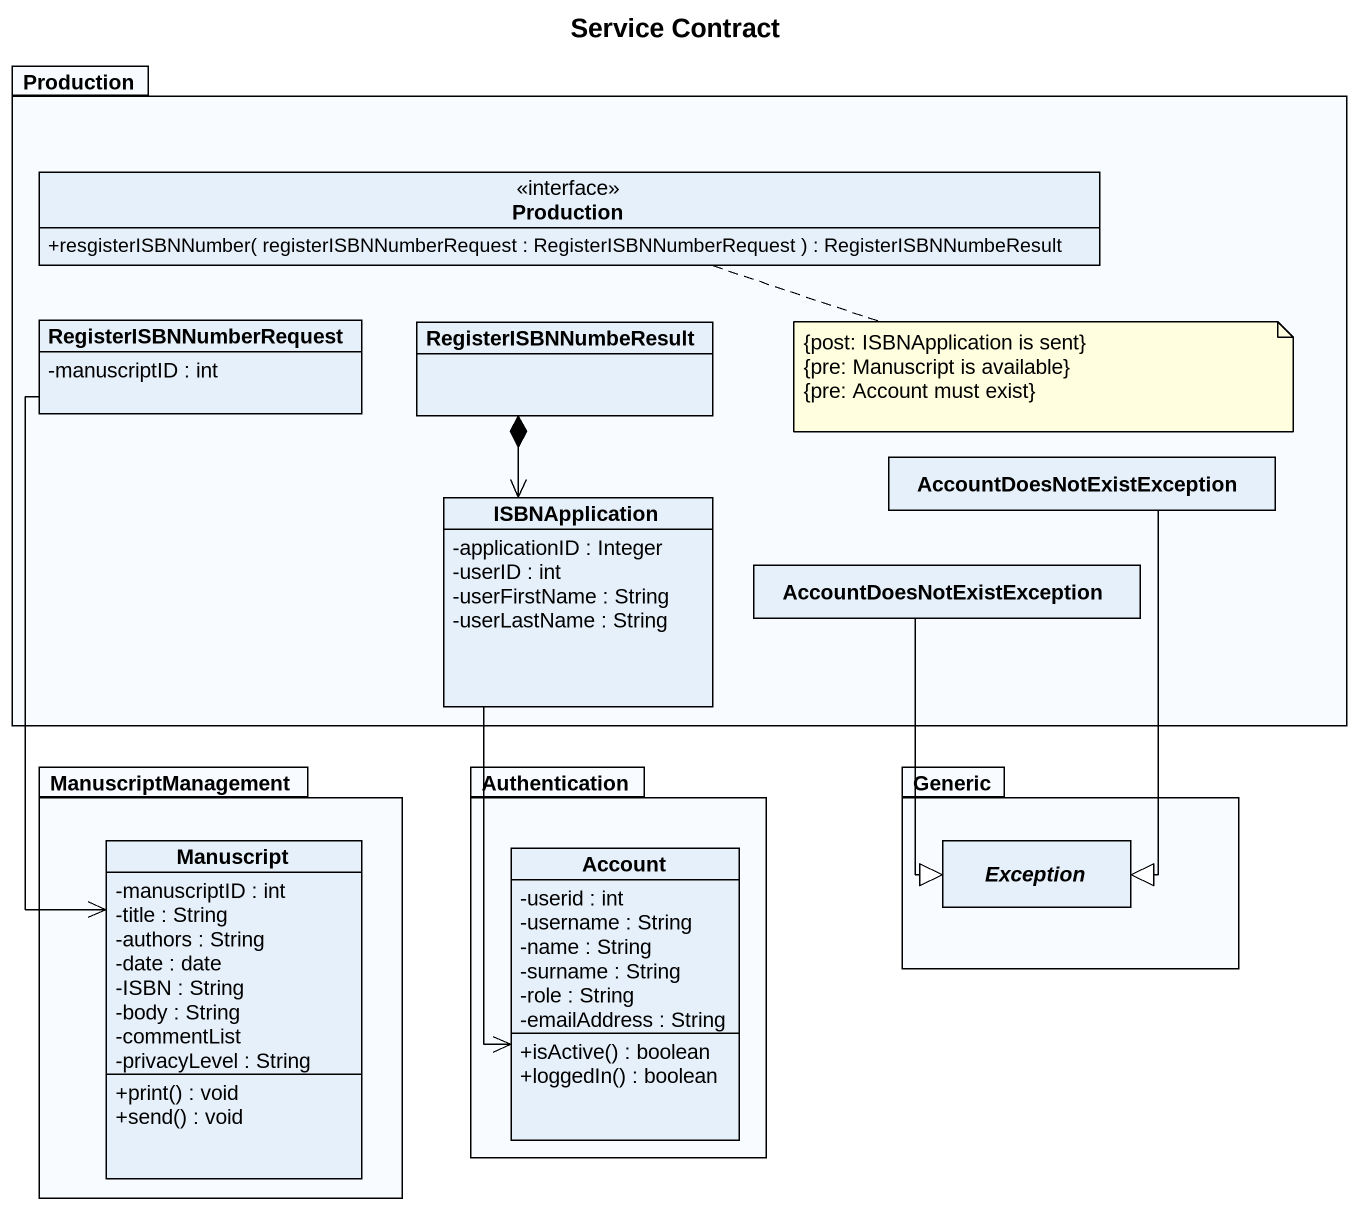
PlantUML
@startuml
title Service Contract
hide circle
hide empty members
skinparam classAttributeIconSize 0
package Production {
  interface "Production" as Production_2 {
    +resgisterISBNNumber( registerISBNNumberRequest : RegisterISBNNumberRequest ) : RegisterISBNNumbeResult
  }
  class RegisterISBNNumberRequest {
    -manuscriptID : int
  }
  class RegisterISBNNumbeResult
  class ISBNApplication {
    -applicationID : Integer
    -userID : int
    -userFirstName : String
    -userLastName : String
  }
  class AccountDoesNotExistException
  class "AccountDoesNotExistException" as AccountDoesNotExistException_2
}
package ManuscriptManagement {
  class Manuscript {
    -manuscriptID : int
    -title : String
    -authors : String
    -date : date
    -ISBN : String
    -body : String
    -commentList
    -privacyLevel : String
    +print() : void
    +send() : void
  }
}
package Authentication {
  class Account {
    -userid : int
    -username : String
    -name : String
    -surname : String
    -role : String
    -emailAddress : String
    +isActive() : boolean
    +loggedIn() : boolean
  }
}
package Generic {
  abstract class "Exception" as Exception_
}
RegisterISBNNumberRequest --> Manuscript
RegisterISBNNumbeResult *--> ISBNApplication
ISBNApplication --> Account
AccountDoesNotExistException --|> Exception_
AccountDoesNotExistException_2 --|> Exception_
note right of Production_2
  {post: ISBNApplication is sent}
  {pre: Manuscript is available}
  {pre: Account must exist}
end note
@enduml
